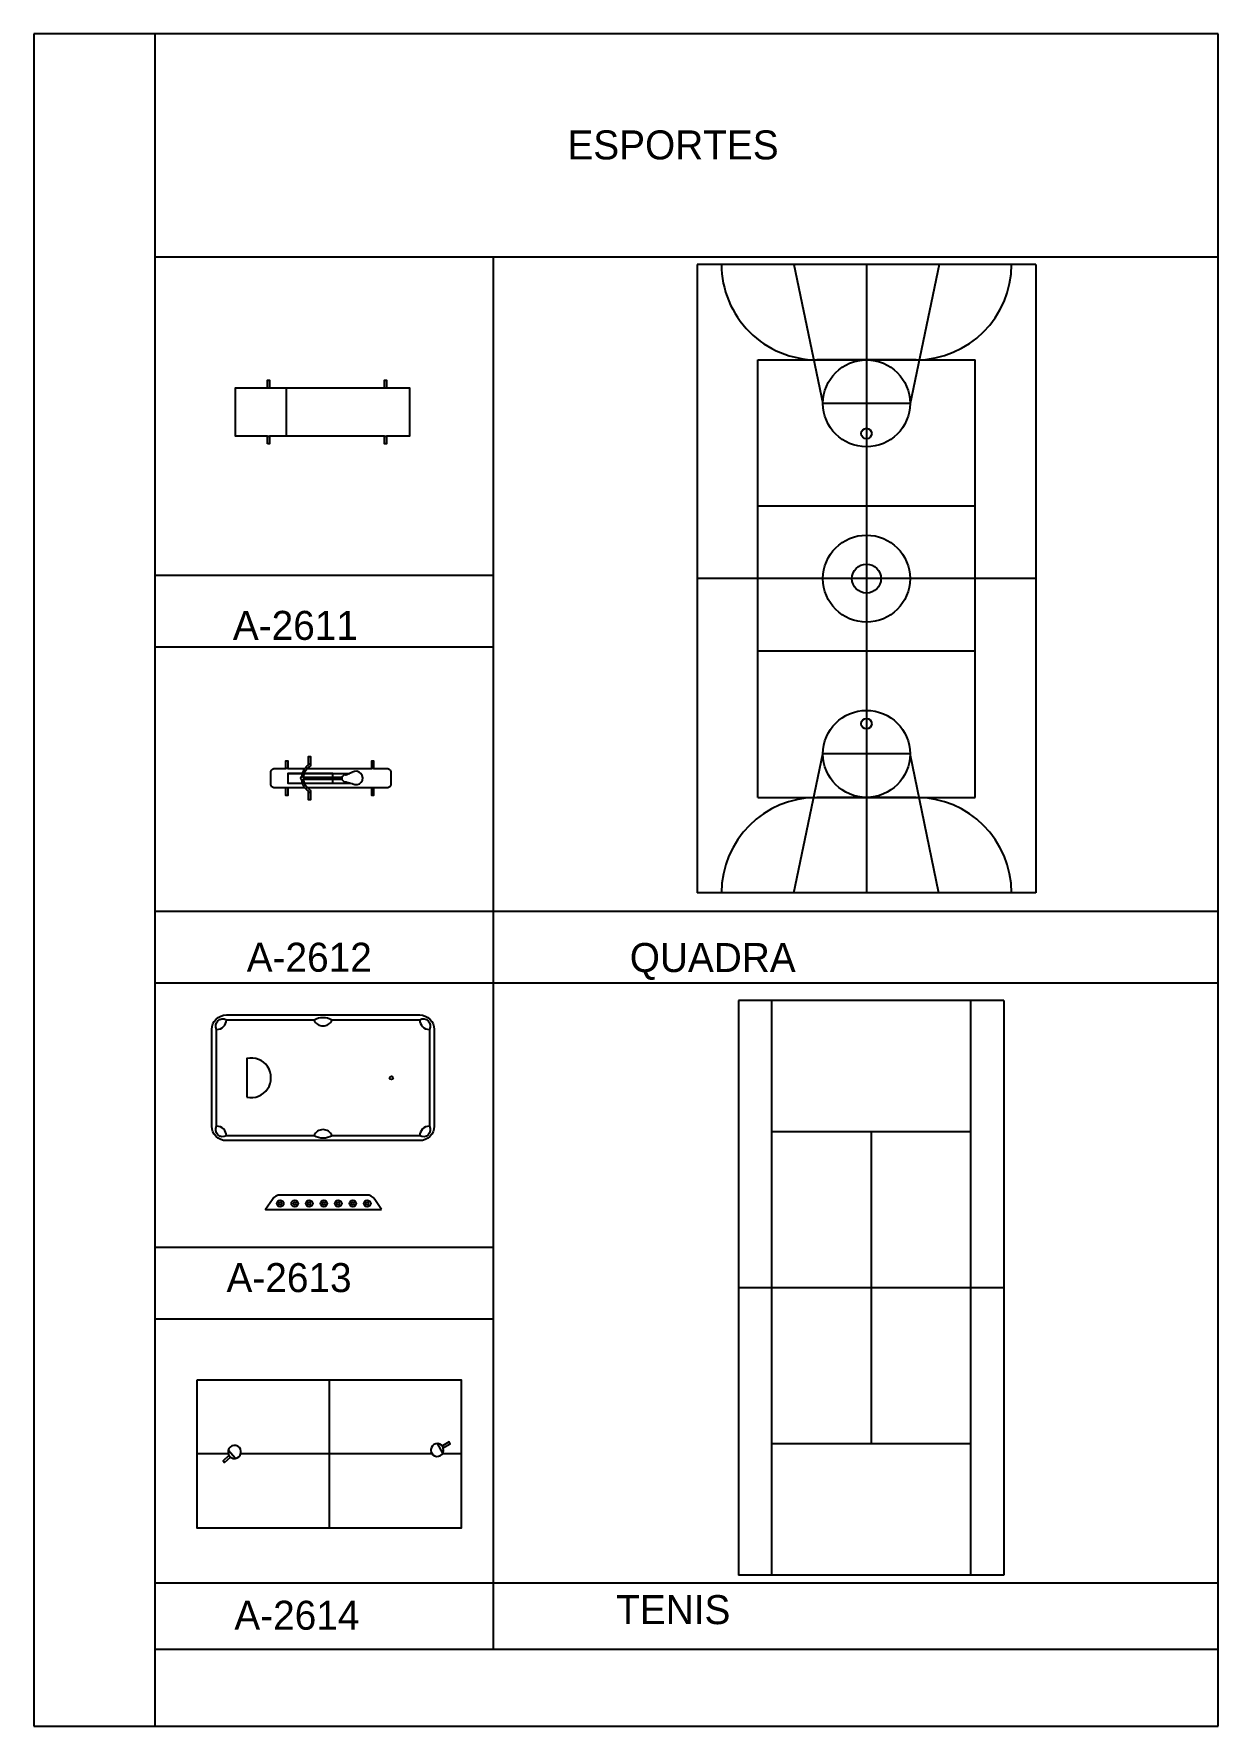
# Model space of a CAD drawing. Extents: x 35.7 to 60.2, y -15.2 to 19.8.
import ezdxf

# ---------------------------------------------------------------- set-up
doc = ezdxf.new("R2010")
doc.units = 0
doc.header["$LTSCALE"] = 0.5
doc.header["$MEASUREMENT"] = 0
for name, color, linetype in [('A-MOBILIA', 2, 'CONTINUOUS'), ('ESC-50', 1, 'CONTINUOUS'), ('FOLHA', 3, 'CONTINUOUS'), ('N-LNHVISTA', 2, 'CONTINUOUS'), ('P-ARVORE', 2, 'CONTINUOUS')]:
    doc.layers.add(name, color=color, linetype=linetype)

# ---------------------------------------------------------------- blocks, each defined once
blk = doc.blocks.new('A-2612')
at = {"layer": 'A-MOBILIA'}
for p, q in [((0.435, 0.186), (0.415, 0.186)), ((0.199, 0.14), (0.179, 0.14)), ((0.199, 0.09), (0.346, 0.09)), ((0.362, 0.05), (0.76, 0.05)), ((0.362, 0.03), (0.759, 0.03)), ((0.367, 0.09), (0.842, 0.09)), ((1.087, 0.14), (1.067, 0.14)), ((0.199, -0.06), (0.179, -0.06)), ((0.199, -0.01), (0.347, -0.01)), ((0.368, -0.01), (0.847, -0.01)), ((0.415, -0.103), (0.435, -0.103)), ((1.087, -0.06), (1.067, -0.06))]:
    blk.add_line(p, q, dxfattribs=at)
for points in [[(0.376, -0.06), (0.199, -0.06), (0.199, -0.139), (0.179, -0.139), (0.179, -0.06), (0.064, -0.06, -0.414214), (0.024, -0.02), (0.024, 0.1, -0.414214), (0.064, 0.14), (0.179, 0.14), (0.179, 0.219), (0.199, 0.219), (0.199, 0.14), (0.374, 0.14, -0.071099), (0.406, 0.17, 0.247741), (0.415, 0.186), (0.415, 0.266), (0.435, 0.266), (0.435, 0.175, -0.265471), (0.425, 0.158, 0.055535), (0.401, 0.14), (1.067, 0.14), (1.067, 0.219), (1.087, 0.219), (1.087, 0.14), (1.226, 0.14, -0.414214), (1.266, 0.1), (1.266, -0.02, -0.414214), (1.226, -0.06), (1.087, -0.06), (1.087, -0.139), (1.067, -0.139), (1.067, -0.06), (0.404, -0.06, 0.047415), (0.425, -0.075, -0.265471), (0.435, -0.092), (0.435, -0.183), (0.415, -0.183), (0.415, -0.103, 0.247741), (0.406, -0.087, -0.064861)], [(0.81, 0, 0.002692), (0.862, -0.014, -0.058131), (0.871, -0.018, 1.738483), (0.868, 0.102, -0.036156), (0.862, 0.099, 0.002685), (0.81, 0.076, -0.067885), (0.8, 0.073, 1.211598), (0.8, 0.004, -0.067491)]]:
    blk.add_lwpolyline(points, format="xyb", close=True, dxfattribs=at)
for points in [[(0.346, 0.09), (0.199, 0.09), (0.199, -0.01), (0.347, -0.01)], [(0.368, -0.01), (0.664, -0.01), (0.664, 0.09), (0.367, 0.09)]]:
    blk.add_lwpolyline(points, dxfattribs=at)
blk.add_circle((0.349, 0.04), 0.0165, dxfattribs=at)
for radius, start, end in [(0.155, 140.6099, 175.8301), (0.155, 185.34, 220.8132), (0.135, 133.2448, 174.9724), (0.135, 186.1978, 228.6112)]:
    blk.add_arc((0.494, 0.041), radius, start, end, dxfattribs=at)
blk = doc.blocks.new('A-2613')
at = {"layer": 'A-MOBILIA'}
for points in [[(1.157, 0.5), (1.157, -0.5, -0.414214), (1.007, -0.65), (-0.993, -0.65, -0.414214), (-1.143, -0.5), (-1.143, 0.5, -0.414214), (-0.993, 0.65), (1.007, 0.65, -0.414214)], [(1.107, 0.5), (1.107, -0.5, -0.767767), (1.007, -0.6), (0.1, -0.6, -0.268176), (-0.086, -0.6), (-0.993, -0.6, -0.767767), (-1.093, -0.5), (-1.093, 0.5, -0.767767), (-0.993, 0.6), (-0.086, 0.6, -0.268176), (0.1, 0.6), (1.007, 0.6, -0.767767)], [(0.613, -1.362), (0.543, -1.257, 0.250765), (0.459, -1.212), (-0.434, -1.212, 0.250765), (-0.517, -1.257), (-0.587, -1.362)]]:
    blk.add_lwpolyline(points, format="xyb", close=True, dxfattribs=at)
for centre, start, end in [((-1.093, 0.6), 270, 0), ((0.007, 0.636), 201.2158, 338.7842), ((1.107, 0.6), 180, 270), ((-1.093, -0.6), 0, 90), ((1.107, -0.6), 90, 180), ((0.007, -0.636), 21.2158, 158.7842)]:
    blk.add_arc(centre, 0.1, start, end, dxfattribs=at)
at = {"layer": 'ESC-50'}
blk.add_lwpolyline([(-0.781, -0.2, 1.25), (-0.781, 0.2)], format="xyb", close=True, dxfattribs=at)
for centre, radius in [((0.714, -0.001), 0.018), ((-0.435, -1.3), 0.035), ((-0.435, -1.3), 0.015), ((-0.285, -1.3), 0.035), ((-0.285, -1.3), 0.015), ((-0.135, -1.3), 0.035), ((-0.135, -1.3), 0.015), ((0.015, -1.3), 0.035), ((0.015, -1.3), 0.015), ((0.165, -1.3), 0.035), ((0.165, -1.3), 0.015), ((0.315, -1.3), 0.035), ((0.315, -1.3), 0.015), ((0.465, -1.3), 0.035), ((0.465, -1.3), 0.015)]:
    blk.add_circle(centre, radius, dxfattribs=at)
blk = doc.blocks.new('A-2614')
at = {"layer": 'A-MOBILIA'}
for p, q in [((0, 0.762), (0, -0.762)), ((-1.041, 0), (-1.37, 0)), ((-0.967, -0.045), (-1.043, 0.04)), ((1.065, 0), (-0.916, 0)), ((1.177, 0.008), (1.119, 0.107)), ((1.37, 0), (1.17, 0)), ((1.181, 0.066), (1.171, 0.083)), ((-1.023, -0.032), (-1.036, -0.017))]:
    blk.add_line(p, q, dxfattribs=at)
blk.add_lwpolyline([(-1.37, 0.762), (-1.37, -0.762), (1.37, -0.762), (1.37, 0.762)], close=True, dxfattribs=at)
for points in [[(-1.036, -0.017), (-1.097, -0.072), (-1.083, -0.087), (-1.022, -0.032), (-0.992, -0.045, 3), (-1.046, 0.015), (-1.036, -0.017)], [(1.171, 0.083), (1.144, 0.102, 3), (1.184, 0.033), (1.181, 0.065), (1.25, 0.106), (1.24, 0.124), (1.171, 0.083)]]:
    blk.add_lwpolyline(points, format="xyb", dxfattribs=at)
blk = doc.blocks.new('QUADRA')
at = {"layer": 'N-LNHVISTA'}
for p, q in [((0, 14), (26, 14)), ((0, 14), (0, 0)), ((13, 14), (13, 0)), ((26, 14), (26, 0)), ((22.05, 11.5), (3.95, 11.5)), ((3.95, 2.5), (3.95, 11.5)), ((10, 11.5), (10, 2.5)), ((16, 11.5), (16, 2.5)), ((22.05, 4.95), (22.05, 11.5)), ((0, 10), (5.75, 8.8)), ((26.017, 9.992), (20.25, 8.8)), ((3.95, 9.05), (3.95, 4.95)), ((5.75, 8.8), (5.75, 5.2)), ((20.25, 8.8), (20.25, 5.2)), ((22.05, 9.05), (22.05, 4.95)), ((0, 7), (26, 7)), ((0, 4), (5.75, 5.2)), ((26, 4), (20.25, 5.2)), ((22.05, 2.5), (22.05, 4.95)), ((22.05, 2.5), (3.95, 2.5)), ((0, 0), (26, 0))]:
    blk.add_line(p, q, dxfattribs=at)
for centre, radius in [((5.75, 7), 1.8), ((13, 7), 1.8), ((20.25, 7), 1.8), ((7, 7), 0.217), ((13, 7), 0.6), ((19, 7), 0.217)]:
    blk.add_circle(centre, radius, dxfattribs=at)
for centre, start, end in [((0, 9.05), 0, 90), ((26, 9.05), 90, 180), ((0, 4.95), 270, 360), ((26, 4.95), 180, 270)]:
    blk.add_arc(centre, 3.95, start, end, dxfattribs=at)
blk = doc.blocks.new('TENIS')
at = {"layer": 'N-LNHVISTA'}
for p, q in [((-23.77, 10.97), (-23.77, 0)), ((-23.77, 10.97), (0, 10.97)), ((-11.885, 10.97), (-11.885, 0)), ((0, 10.97), (0, 0)), ((-23.77, 9.6), (0, 9.6)), ((-18.335, 9.6), (-18.335, 1.37)), ((-5.435, 9.6), (-5.435, 1.37)), ((-18.335, 5.485), (-5.435, 5.485)), ((-23.77, 1.37), (0, 1.37)), ((-23.77, 0), (0, 0))]:
    blk.add_line(p, q, dxfattribs=at)
blk = doc.blocks.new('FOLHAVERDE')
at = {"layer": 'FOLHA', "linetype": 'CONTINUOUS'}
for p, q in [((-5.455, 37.298), (-29.955, 37.298)), ((-29.955, 37.298), (-29.955, 2.298)), ((-27.455, 37.298), (-27.455, 2.298)), ((-5.455, 2.298), (-5.455, 37.298)), ((-27.455, 35.298), (-27.455, 2.298)), ((-29.955, 2.298), (-5.455, 2.298)), ((-27.455, 2.298), (-5.455, 2.298))]:
    blk.add_line(p, q, dxfattribs=at)

msp = doc.modelspace()

# ---------------------------------------------------------------- linework, layer by layer
at = {"layer": 'A-MOBILIA'}
for p, q in [((40.527, 12.482), (40.567, 12.482)), ((40.913, 12.482), (40.913, 11.482)), ((42.947, 12.482), (42.987, 12.482)), ((40.527, 11.482), (40.567, 11.482)), ((42.947, 11.482), (42.987, 11.482))]:
    msp.add_line(p, q, dxfattribs=at)
msp.add_lwpolyline([(40.527, 11.323), (40.527, 11.482), (39.86, 11.482), (39.86, 12.482), (40.527, 12.482), (40.527, 12.641), (40.567, 12.641), (40.567, 12.482), (42.947, 12.482), (42.947, 12.641), (42.987, 12.641), (42.987, 12.482), (43.46, 12.482), (43.46, 11.482), (42.987, 11.482), (42.987, 11.323), (42.947, 11.323), (42.947, 11.482), (40.567, 11.482), (40.567, 11.323)], close=True, dxfattribs=at)
at = {"layer": 'FOLHA', "linetype": 'CONTINUOUS'}
for p, q in [((60.19, -15.199), (60.19, 17.801)), ((60.19, 15.182), (38.19, 15.182)), ((45.19, 15.182), (45.19, -13.605)), ((38.19, 8.603), (45.19, 8.603)), ((38.19, 7.122), (45.19, 7.122)), ((38.19, 1.656), (60.19, 1.656)), ((38.19, 0.175), (60.19, 0.175)), ((38.19, -5.291), (45.19, -5.291)), ((38.19, -6.772), (45.19, -6.772)), ((38.19, -12.238), (60.19, -12.238)), ((38.19, -13.605), (60.19, -13.605))]:
    msp.add_line(p, q, dxfattribs=at)
at = {"layer": 'P-ARVORE', "linetype": 'CONTINUOUS'}
for p, q in [((38.19, 17.801), (38.19, -15.199)), ((38.19, -15.199), (60.19, -15.199))]:
    msp.add_line(p, q, dxfattribs=at)

# ---------------------------------------------------------------- block references
at = {"layer": 'A-MOBILIA', "xscale": 0.5, "yscale": 0.5, "zscale": 0.5, "rotation": 270}
for name, p in [('QUADRA', (49.415, 15.034)), ('TENIS', (50.268, -12.076))]:
    msp.add_blockref(name, p, dxfattribs=at)
at = {"layer": 'A-MOBILIA', "xscale": 2, "yscale": 2, "zscale": 2}
for name, p in [('A-2612', (40.545, 4.326)), ('A-2613', (41.658, -1.79)), ('A-2614', (41.799, -9.57))]:
    msp.add_blockref(name, p, dxfattribs=at)
at = {"layer": 'FOLHA'}
msp.add_blockref('FOLHAVERDE', (65.645, -17.497), dxfattribs=at)

# ---------------------------------------------------------------- texts
at = {"layer": 'FOLHA', "linetype": 'CONTINUOUS'}
for s, p in [('ESPORTES', (46.728, 17.204)), ('A-2611', (39.807, 7.267)), ('A-2612', (40.094, 0.404)), ('QUADRA', (48.018, 0.398)), ('A-2613', (39.676, -6.222)), ('A-2614', (39.838, -13.205)), ('TENIS', (47.737, -13.089))]:
    msp.add_text(s, height=0.6, dxfattribs=at).set_placement(p)

doc.saveas('drawing.dxf')
